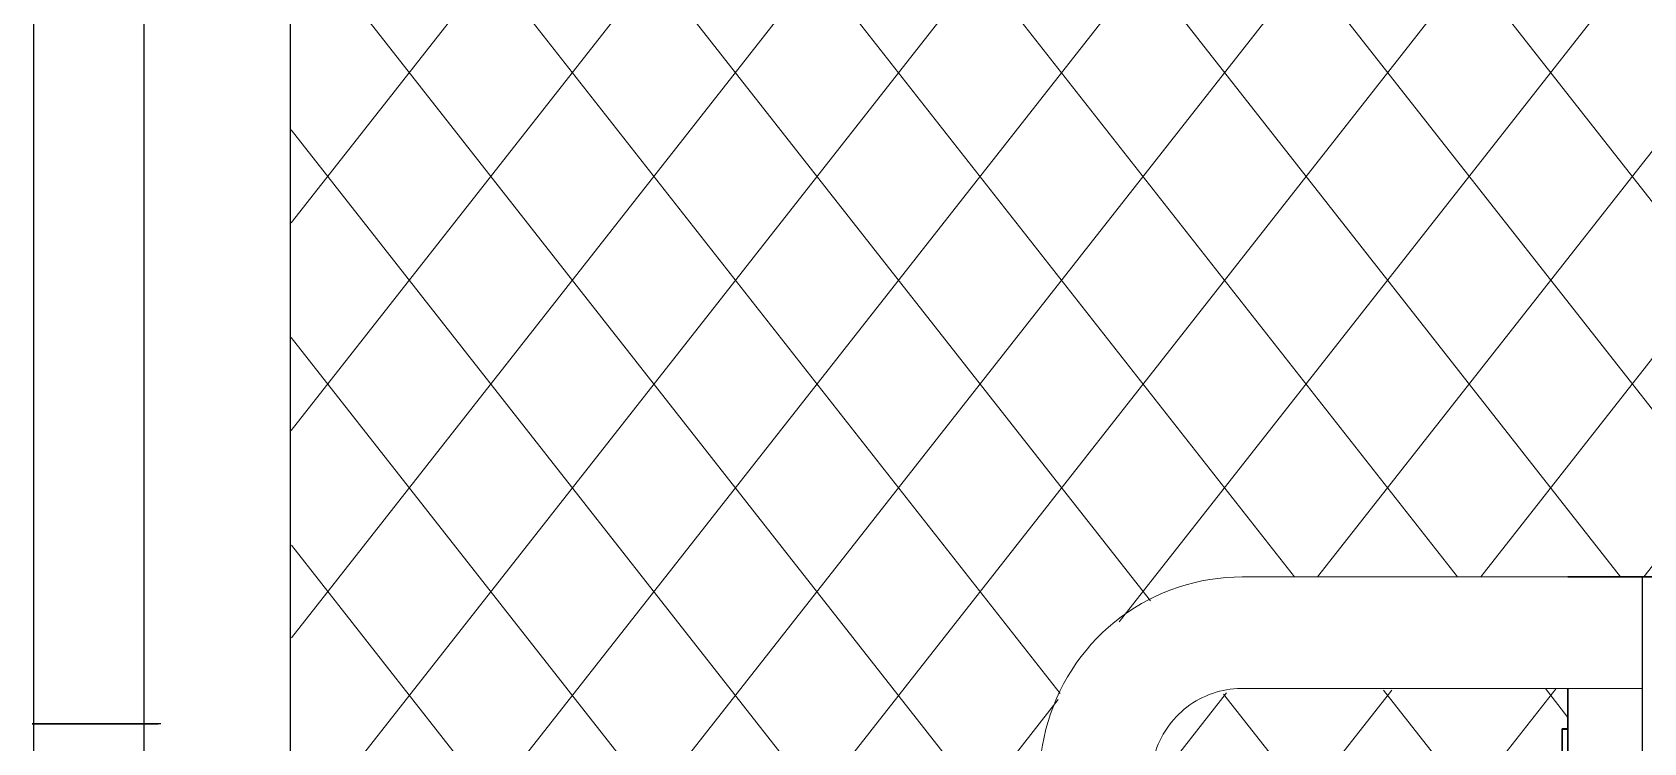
# Model space of a CAD drawing. Header units: millimetres. Extents: x 2519235 to 7246330, y 25937 to 201821.
# Drawn here: x 3125041 to 3125590, y 101934 to 102176 of the extents above; entities that cross this region are included whole.
import ezdxf
from ezdxf.xclip import XClip

# ---------------------------------------------------------------- set-up
doc = ezdxf.new("R2010")
doc.units = ezdxf.units.MM
doc.header["$XCLIPFRAME"] = 0
doc.layers.add('000 - 0_HIDE_OBJ_FRAMING_DEF_SUB_1', color=7, linetype='Continuous')

# ---------------------------------------------------------------- blocks, each defined once
blk = doc.blocks.new('DPA_CP_Fence Type D - Fence Post Left w MRTA Logo-30277346-ENTRANCE 1 - ELEVATION 4')
at = {"layer": '000 - 0_HIDE_OBJ_FRAMING_DEF_SUB_1', "lineweight": 9}
h = blk.add_hatch(dxfattribs=at)
h.set_pattern_fill('FP_24', style=0, pattern_type=2)
h.set_pattern_definition([(51.85, (-3017274.369, 101490), (-27.77149430909635, 35.35504276393721), []), (128.15, (-3017274.369, 101490), (-27.77149430909634, -35.35504276393721), [])])
h.paths.add_polyline_path([(-3018540.359801005, 101539.1481456574), (-3018540.359801005, 101539.8683475026), (-3018137.303781495, 101539.8683475026), (-3018137.303781495, 101601.9999999999), (-3018276.999455095, 101602.6474093004), (-3018302.61905453, 101608.7470705587), (-3018321.775932165, 101621.6132373059), (-3018324.87016712, 101625.3026556877), (-3018334.535189409, 101639.730315374), (-3018338.002810422, 101646.9353185841), (-3018342.744708751, 101671.0000000001), (-3018342.097299451, 101924.2547463441), (-3018335.997638252, 101949.8743457505), (-3018323.131469199, 101969.0312262793), (-3018319.500575199, 101972.0808968543), (-3018305.014392156, 101981.7904806578), (-3018297.809389794, 101985.2581017649), (-3018273.744708751, 101990.0000000002), (-3018092.744708751, 101990.0000000001), (-3018092.803781498, 102290.0000000001), (-3018142.803781498, 102290.0000000001), (-3018142.803781498, 103140.1316524977), (-3018550.000891934, 103139.2062433373), (-3018557.695615037, 103137.2235807945), (-3018571.930648395, 103128.7064903297), (-3018583.243211192, 103115.2800644462), (-3018590.905102613, 103099.989698105), (-3018596.42951148, 103081.2258497093), (-3018598.088766406, 103065.0000000001), (-3018597.454653183, 101608.918126649), (-3018594.388387847, 101590.6062567752), (-3018586.745789555, 101570.6273322459), (-3018576.866612792, 101555.8837831654), (-3018565.82298616, 101546.7571523268), (-3018555.735827127, 101541.4606447001), (-3018543.745234611, 101539.6573026992)])
h.paths.add_polyline_path([(-3018161.369788055, 101640.0000000002), (-3018137.303781495, 101640.0000000002), (-3018137.303781495, 101680), (-3018160.34003843, 101679.5340168553), (-3018161.429588323, 101666.3910005387), (-3018164.516052424, 101664.7693611924), (-3018163.600305456, 101665.715631951), (-3018167.571379666, 101664.7507908043), (-3018170.107117523, 101668.848231666), (-3018169.314150015, 101673.0993765224), (-3018170.116404029, 101681.5020326548), (-3018170.320530892, 101701.9999999999), (-3018276.999455095, 101702.6474093004), (-3018302.448543479, 101708.6438492535), (-3018304.744708751, 101709.3311122284), (-3018303.668354921, 101666.982992819), (-3018299.133451401, 101654.0419551323), (-3018287.210172319, 101643.608060089), (-3018273.744708751, 101640.0000000002), (-3018161.6876253, 101640.0000000002)])
h.paths.add_polyline_path([(-3018214.488085641, 101740.0000000002), (-3018162.74470875, 101740.0000000002), (-3018162.74470875, 101851.9999999999), (-3018212.119890532, 101850.9638850824), (-3018211.178084152, 101850.7115288233), (-3018214.488085641, 101846.4220601472), (-3018224.770378956, 101849.1771923374), (-3018224.770378956, 101851.9999999999), (-3018277.761715932, 101850.9236461697), (-3018290.702753619, 101846.3887426494), (-3018301.136648662, 101834.4654635682), (-3018304.744708751, 101821.0000000001), (-3018303.668354921, 101766.982992819), (-3018299.13345138, 101754.0419551124), (-3018287.210172245, 101743.6080600691), (-3018273.744708751, 101740.0000000002), (-3018216.253084057, 101740.0000000002)])
h.paths.add_polyline_path([(-3018304.744708751, 101881.9544247146), (-3018297.809390167, 101885.2581016709), (-3018273.744708751, 101890.0000000002), (-3018213.710001967, 101890.0000000002), (-3018212.792777348, 101891.3561254272), (-3018203.532962822, 101896.149892589), (-3018200.772030357, 101893.4267296811), (-3018200.756316001, 101896.6200029795), (-3018189.485182407, 101896.8535313997), (-3018186.338713806, 101898.660254038), (-3018181.916777445, 101899.3029029986), (-3018182.473758295, 101906.5166130404), (-3018185.307300505, 101906.6062872707), (-3018184.213594035, 101919.8221491561), (-3018179.895773834, 101924.9679268934), (-3018177.732377015, 101924.9679268934), (-3018177.314075424, 101927.0048653926), (-3018171.732377015, 101927.0048653926), (-3018171.732377015, 101924.9679268934), (-3018168.629130127, 101923.8478571969), (-3018164.744708749, 101920.9031456584), (-3018163.784410616, 101937.9872802738), (-3018162.74470875, 101937.9872802738), (-3018162.74470875, 101951.9999999999), (-3018277.761715932, 101950.9236461697), (-3018290.702753638, 101946.3887426295), (-3018301.136648682, 101934.4654634941), (-3018304.744708751, 101921.0000000001), (-3018304.744708751, 101884.189351497)])
h.paths.add_polyline_path([(-3018164.121724454, 101890.0000000002), (-3018162.74470875, 101890.2784810364), (-3018163.784410616, 101918.2949725815), (-3018164.157453524, 101918.074145315), (-3018165.251159993, 101906.5166130404), (-3018167.746412226, 101906.5166130404), (-3018166.990995733, 101899.6849878108), (-3018164.121724454, 101899.0291550618), (-3018164.121724454, 101892.8470094962)])
h.paths.add_polyline_path([(-3018178.703781498, 101894.2684685383), (-3018179.678692464, 101898.4167052837), (-3018179.678692464, 101897.7067782615), (-3018179.167738263, 101895.9047482732)])
at = {"layer": '000 - 0_HIDE_OBJ_FRAMING_DEF_SUB_1', "color": 7}
for p, q in [((-3018685.377948916, 101490.0000000002), (-3018685.377948916, 103165.0000000002)), ((-3018647.914584149, 103065.0000000001), (-3018647.914584149, 101615.0000000001)), ((-3018597.914584149, 101615.0000000001), (-3018597.914584149, 103065.0000000001)), ((-3018642.11884624, 101940), (-3018685.900495684, 101940)), ((-3018685.900495683, 101940), (-3018642.985569126, 101940))]:
    blk.add_line(p, q, dxfattribs=at)
blk = doc.blocks.new('ACM_TEST BOX - test box-29066912-ENTRANCE 1 - ELEVATION 4')
at = {"layer": '000 - 0_HIDE_OBJ_FRAMING_DEF_SUB_1', "color": 7}
for p, q in [((-3018162.744708745, 101989.9999999999), (-3017992.744708746, 101989.9999999999)), ((-3017992.744708746, 101989.9999999999), (-3018162.744708745, 101989.9999999999)), ((-3018162.744708745, 101951.9999999998), (-3018162.744708745, 101890.0000000001)), ((-3018162.744708745, 101890.0000000001), (-3018162.744708745, 101951.9999999998)), ((-3018164.744708746, 101936.9968956583), (-3018164.744708746, 101938.2949725814)), ((-3018164.744708746, 101938.2949725814), (-3018164.744708746, 101935.5305495044)), ((-3018162.744708745, 101938.2949725814), (-3018164.744708746, 101938.2949725814)), ((-3018162.744708745, 101938.2949725814), (-3018164.744708746, 101938.2949725814)), ((-3018164.744708746, 101935.5257418121), (-3018164.744708746, 101937.9872802737)), ((-3018164.744708746, 101937.9872802737), (-3018164.744708746, 101935.5257418121)), ((-3018164.744708746, 101935.5257418121), (-3018164.744708746, 101937.9872802737)), ((-3018164.744708746, 101937.9872802737), (-3018164.744708746, 101918.2949725814)), ((-3018164.744708746, 101935.5257418121), (-3018164.744708746, 101937.9872802737)), ((-3018164.744708746, 101937.9872802737), (-3018164.744708746, 101935.5257418121)), ((-3018164.744708746, 101937.9872802737), (-3018164.744708746, 101918.2949725814)), ((-3018164.744708746, 101928.9968956583), (-3018164.744708746, 101937.9872802737)), ((-3018164.744708746, 101937.9872802737), (-3018164.744708746, 101932.9776648891)), ((-3018164.744708746, 101932.9440110429), (-3018164.744708746, 101937.9872802737)), ((-3018164.744708746, 101937.9872802737), (-3018164.744708746, 101929.0257418121)), ((-3018162.744708745, 101937.9872802737), (-3018164.744708746, 101937.9872802737)), ((-3018162.744708745, 101937.9872802737), (-3018164.744708746, 101937.9872802737)), ((-3018162.744708745, 101937.9872802737), (-3018164.744708746, 101937.9872802737)), ((-3018162.744708745, 101937.9872802737), (-3018164.744708746, 101937.9872802737)), ((-3018162.744708745, 101937.9872802737), (-3018164.744708746, 101937.9872802737)), ((-3018162.744708745, 101937.9872802737), (-3018164.744708746, 101937.9872802737)), ((-3018162.744708745, 101937.9872802737), (-3018164.744708746, 101937.9872802737)), ((-3018162.744708745, 101937.9872802737), (-3018164.744708746, 101937.9872802737)), ((-3018162.744708745, 101937.9872802737), (-3018164.744708746, 101937.9872802737)), ((-3018162.744708745, 101937.9872802737), (-3018164.744708746, 101937.9872802737)), ((-3018162.744708745, 101937.9872802737), (-3018164.744708746, 101937.9872802737)), ((-3018162.744708745, 101937.9872802737), (-3018164.744708746, 101937.9872802737)), ((-3018164.744708746, 101937.6242995044), (-3018164.744708746, 101935.6579533506)), ((-3018164.744708746, 101935.5305495044), (-3018164.744708746, 101937.5930495044)), ((-3018164.744708746, 101935.6267033506), (-3018164.744708746, 101937.4079533506)), ((-3018164.744708746, 101933.3767033506), (-3018164.744708746, 101936.9968956583)), ((-3018164.744708746, 101933.9944918121), (-3018164.744708746, 101935.8334341198)), ((-3018164.744708746, 101935.6579533506), (-3018164.744708746, 101932.8718956583)), ((-3018164.744708746, 101933.1074725814), (-3018164.744708746, 101935.6267033506)), ((-3018164.744708746, 101932.4488187352), (-3018164.744708746, 101935.5305495044)), ((-3018164.744708746, 101935.5305495044), (-3018164.744708746, 101927.8815110429)), ((-3018164.744708746, 101918.2949725814), (-3018164.744708746, 101935.5257418121)), ((-3018164.744708746, 101935.5257418121), (-3018164.744708746, 101918.2949725814)), ((-3018164.744708746, 101929.679587966), (-3018164.744708746, 101935.5257418121)), ((-3018164.744708746, 101918.2949725814), (-3018164.744708746, 101935.5257418121)), ((-3018164.744708746, 101935.5257418121), (-3018164.744708746, 101918.2949725814)), ((-3018164.744708746, 101929.9872802737), (-3018164.744708746, 101935.5257418121)), ((-3018164.744708746, 101932.9440110429), (-3018164.744708746, 101934.9872802737)), ((-3018164.744708746, 101934.9776648891), (-3018164.744708746, 101932.4488187352)), ((-3018164.744708746, 101934.8791071967), (-3018164.744708746, 101932.1892033506)), ((-3018164.744708746, 101934.3190110429), (-3018164.744708746, 101932.7132418121)), ((-3018164.744708746, 101927.8574725814), (-3018164.744708746, 101933.9944918121)), ((-3018162.744708745, 101935.5305495044), (-3018162.744708745, 101938.2949725814)), ((-3018162.744708745, 101938.2949725814), (-3018162.744708745, 101936.9968956583)), ((-3018162.744708745, 101935.5257418121), (-3018162.744708745, 101937.9872802737)), ((-3018162.744708745, 101937.9872802737), (-3018162.744708745, 101935.5257418121)), ((-3018162.744708745, 101918.2949725814), (-3018162.744708745, 101937.9872802737)), ((-3018162.744708745, 101937.9872802737), (-3018162.744708745, 101935.5257418121)), ((-3018162.744708745, 101935.5257418121), (-3018162.744708745, 101937.9872802737)), ((-3018162.744708745, 101937.9872802737), (-3018162.744708745, 101935.5257418121)), ((-3018162.744708745, 101918.2949725814), (-3018162.744708745, 101937.9872802737)), ((-3018162.744708745, 101929.0257418121), (-3018162.744708745, 101937.9872802737)), ((-3018162.744708745, 101937.9872802737), (-3018162.744708745, 101932.9440110429)), ((-3018162.744708745, 101932.9776648891), (-3018162.744708745, 101937.9872802737)), ((-3018162.744708745, 101937.9872802737), (-3018162.744708745, 101928.9968956583)), ((-3018162.744708745, 101935.6579533506), (-3018162.744708745, 101937.6242995044)), ((-3018162.744708745, 101937.5930495044), (-3018162.744708745, 101935.5305495044)), ((-3018162.744708745, 101937.4079533506), (-3018162.744708745, 101935.6267033506)), ((-3018162.744708745, 101936.9968956583), (-3018162.744708745, 101933.3767033506)), ((-3018162.744708745, 101935.8334341198), (-3018162.744708745, 101933.9944918121)), ((-3018162.744708745, 101932.8718956583), (-3018162.744708745, 101935.6579533506)), ((-3018162.744708745, 101935.6267033506), (-3018162.744708745, 101933.1074725814)), ((-3018162.744708745, 101935.5305495044), (-3018162.744708745, 101932.4488187352)), ((-3018162.744708745, 101927.8815110429), (-3018162.744708745, 101935.5305495044)), ((-3018162.744708745, 101918.2949725814), (-3018162.744708745, 101935.5257418121)), ((-3018162.744708745, 101935.5257418121), (-3018162.744708745, 101918.2949725814)), ((-3018162.744708745, 101935.5257418121), (-3018162.744708745, 101929.679587966)), ((-3018162.744708745, 101918.2949725814), (-3018162.744708745, 101935.5257418121)), ((-3018162.744708745, 101935.5257418121), (-3018162.744708745, 101918.2949725814)), ((-3018162.744708745, 101935.5257418121), (-3018162.744708745, 101929.9872802737)), ((-3018162.744708745, 101934.9872802737), (-3018162.744708745, 101932.9440110429)), ((-3018162.744708745, 101932.4488187352), (-3018162.744708745, 101934.9776648891)), ((-3018162.744708745, 101932.1892033506), (-3018162.744708745, 101934.8791071967)), ((-3018162.744708745, 101932.7132418121), (-3018162.744708745, 101934.3190110429)), ((-3018162.744708745, 101933.9944918121), (-3018162.744708745, 101927.8574725814)), ((-3018164.744708746, 101928.1074725814), (-3018164.744708746, 101933.3767033506)), ((-3018164.744708746, 101930.8069918121), (-3018164.744708746, 101933.1074725814)), ((-3018164.744708746, 101932.9776648891), (-3018164.744708746, 101930.9776648891)), ((-3018164.744708746, 101931.2372802736), (-3018164.744708746, 101932.9440110429)), ((-3018164.744708746, 101930.9776648891), (-3018164.744708746, 101932.9440110429)), ((-3018164.744708746, 101932.8718956583), (-3018164.744708746, 101930.4247802737)), ((-3018164.744708746, 101932.7132418121), (-3018164.744708746, 101931.1098764275)), ((-3018164.744708746, 101932.1892033506), (-3018164.744708746, 101928.1267033506)), ((-3018164.744708746, 101929.8622802737), (-3018164.744708746, 101931.2372802736)), ((-3018164.744708746, 101929.0642033506), (-3018164.744708746, 101930.8069918121)), ((-3018164.744708746, 101930.4247802737), (-3018164.744708746, 101928.5930495044)), ((-3018164.744708746, 101928.6267033506), (-3018164.744708746, 101929.8622802737)), ((-3018164.744708746, 101927.2180495044), (-3018164.744708746, 101929.679587966)), ((-3018164.744708746, 101927.227664889), (-3018164.744708746, 101929.0642033506)), ((-3018164.744708746, 101929.0257418121), (-3018164.744708746, 101918.2949725814)), ((-3018162.744708745, 101929.0257418121), (-3018164.744708746, 101929.0257418121)), ((-3018164.744708746, 101918.2949725814), (-3018164.744708746, 101928.9968956583)), ((-3018162.744708745, 101928.9968956583), (-3018164.744708746, 101928.9968956583)), ((-3018164.744708746, 101926.6315110429), (-3018164.744708746, 101928.6267033506)), ((-3018164.744708746, 101928.5930495044), (-3018164.744708746, 101927.3791071967)), ((-3018162.744708745, 101933.3767033506), (-3018162.744708745, 101928.1074725814)), ((-3018162.744708745, 101933.1074725814), (-3018162.744708745, 101930.8069918121)), ((-3018162.744708745, 101930.9776648891), (-3018162.744708745, 101932.9776648891)), ((-3018162.744708745, 101932.9440110429), (-3018162.744708745, 101931.2372802736)), ((-3018162.744708745, 101932.9440110429), (-3018162.744708745, 101930.9776648891)), ((-3018162.744708745, 101930.4247802737), (-3018162.744708745, 101932.8718956583)), ((-3018162.744708745, 101931.1098764275), (-3018162.744708745, 101932.7132418121)), ((-3018162.744708745, 101928.1267033506), (-3018162.744708745, 101932.1892033506)), ((-3018162.744708745, 101931.2372802736), (-3018162.744708745, 101929.8622802737)), ((-3018162.744708745, 101930.8069918121), (-3018162.744708745, 101929.0642033506)), ((-3018162.744708745, 101928.5930495044), (-3018162.744708745, 101930.4247802737)), ((-3018162.744708745, 101929.8622802737), (-3018162.744708745, 101928.6267033506)), ((-3018162.744708745, 101929.679587966), (-3018162.744708745, 101927.2180495044)), ((-3018162.744708745, 101929.0642033506), (-3018162.744708745, 101927.227664889)), ((-3018162.744708745, 101918.2949725814), (-3018162.744708745, 101929.0257418121)), ((-3018162.744708745, 101928.9968956583), (-3018162.744708745, 101918.2949725814)), ((-3018162.744708745, 101928.6267033506), (-3018162.744708745, 101926.6315110429)), ((-3018162.744708745, 101927.3791071967), (-3018162.744708745, 101928.5930495044)), ((-3018164.744708746, 101928.1267033506), (-3018164.744708746, 101922.4488187352)), ((-3018164.744708746, 101922.7661264275), (-3018164.744708746, 101928.1074725814)), ((-3018164.744708746, 101927.8815110429), (-3018164.744708746, 101922.9800687352)), ((-3018164.744708746, 101922.429587966), (-3018164.744708746, 101927.8574725814)), ((-3018164.744708746, 101920.7565110429), (-3018164.744708746, 101927.5257418121)), ((-3018164.744708746, 101924.165164889), (-3018164.744708746, 101927.227664889)), ((-3018164.744708746, 101920.7565110429), (-3018164.744708746, 101927.2180495044)), ((-3018164.744708746, 101925.2853571967), (-3018164.744708746, 101926.9103571967)), ((-3018164.744708746, 101926.9103571967), (-3018164.744708746, 101925.429587966)), ((-3018164.744708746, 101923.8478571967), (-3018164.744708746, 101926.6315110429)), ((-3018164.744708746, 101926.054587966), (-3018164.744708746, 101924.1411264275)), ((-3018164.744708746, 101925.429587966), (-3018164.744708746, 101918.2949725814)), ((-3018164.744708746, 101925.3214148891), (-3018164.744708746, 101923.7853571967)), ((-3018164.744708746, 101918.2949725814), (-3018164.744708746, 101925.2853571967)), ((-3018164.744708746, 101925.0642033506), (-3018164.744708746, 101921.304587966)), ((-3018164.744708746, 101922.6002610429), (-3018164.744708746, 101925.0642033506)), ((-3018164.744708746, 101921.5185302737), (-3018164.744708746, 101924.165164889)), ((-3018164.744708746, 101924.1411264275), (-3018164.744708746, 101921.3887225814)), ((-3018164.744708746, 101920.9031456583), (-3018164.744708746, 101923.8478571967)), ((-3018164.744708746, 101923.7853571967), (-3018164.744708746, 101922.133914889)), ((-3018164.744708746, 101922.9800687352), (-3018164.744708746, 101919.3262225814)), ((-3018162.744708745, 101922.4488187352), (-3018162.744708745, 101928.1267033506)), ((-3018162.744708745, 101928.1074725814), (-3018162.744708745, 101922.7661264275)), ((-3018162.744708745, 101922.9800687352), (-3018162.744708745, 101927.8815110429)), ((-3018162.744708745, 101927.8574725814), (-3018162.744708745, 101922.429587966)), ((-3018162.744708745, 101927.5257418121), (-3018162.744708745, 101920.7565110429)), ((-3018162.744708745, 101927.227664889), (-3018162.744708745, 101924.165164889)), ((-3018162.744708745, 101927.2180495044), (-3018162.744708745, 101920.7565110429)), ((-3018162.744708745, 101925.429587966), (-3018162.744708745, 101926.9103571967)), ((-3018162.744708745, 101926.9103571967), (-3018162.744708745, 101925.2853571967)), ((-3018162.744708745, 101926.6315110429), (-3018162.744708745, 101923.8478571967)), ((-3018162.744708745, 101924.1411264275), (-3018162.744708745, 101926.054587966)), ((-3018162.744708745, 101918.2949725814), (-3018162.744708745, 101925.429587966)), ((-3018162.744708745, 101923.7853571967), (-3018162.744708745, 101925.3214148891)), ((-3018162.744708745, 101925.2853571967), (-3018162.744708745, 101918.2949725814)), ((-3018162.744708745, 101925.0642033506), (-3018162.744708745, 101922.6002610429)), ((-3018162.744708745, 101921.304587966), (-3018162.744708745, 101925.0642033506)), ((-3018162.744708745, 101924.165164889), (-3018162.744708745, 101921.5185302737)), ((-3018162.744708745, 101921.3887225814), (-3018162.744708745, 101924.1411264275)), ((-3018162.744708745, 101923.8478571967), (-3018162.744708745, 101920.9031456583)), ((-3018162.744708745, 101922.133914889), (-3018162.744708745, 101923.7853571967)), ((-3018162.744708745, 101919.3262225814), (-3018162.744708745, 101922.9800687352)), ((-3018164.744708746, 101919.1988187352), (-3018164.744708746, 101922.7661264275)), ((-3018164.744708746, 101921.0425687352), (-3018164.744708746, 101922.6002610429)), ((-3018164.744708746, 101922.4488187352), (-3018164.744708746, 101920.4488187352)), ((-3018164.744708746, 101920.4488187352), (-3018164.744708746, 101922.429587966)), ((-3018164.744708746, 101922.133914889), (-3018164.744708746, 101920.898337966)), ((-3018164.744708746, 101919.6339148891), (-3018164.744708746, 101921.5185302737)), ((-3018164.744708746, 101921.304587966), (-3018164.744708746, 101918.8142033506)), ((-3018164.744708746, 101918.7541071967), (-3018164.744708746, 101920.9031456583)), ((-3018164.744708746, 101918.2949725814), (-3018164.744708746, 101920.7565110429)), ((-3018164.744708746, 101919.3262225814), (-3018164.744708746, 101917.9872802736)), ((-3018164.744708746, 101917.9872802736), (-3018164.744708746, 101919.1988187352)), ((-3018164.744708746, 101918.2949725814), (-3018162.744708745, 101918.2949725814)), ((-3018162.744708745, 101918.2949725814), (-3018164.744708746, 101918.2949725814)), ((-3018164.744708746, 101918.2949725814), (-3018162.744708745, 101918.2949725814)), ((-3018162.744708745, 101918.2949725814), (-3018164.744708746, 101918.2949725814)), ((-3018164.744708746, 101918.2949725814), (-3018162.744708745, 101918.2949725814)), ((-3018162.744708745, 101918.2949725814), (-3018164.744708746, 101918.2949725814)), ((-3018164.744708746, 101918.2949725814), (-3018162.744708745, 101918.2949725814)), ((-3018162.744708745, 101918.2949725814), (-3018164.744708746, 101918.2949725814)), ((-3018164.744708746, 101918.2949725814), (-3018162.744708745, 101918.2949725814)), ((-3018162.744708745, 101918.2949725814), (-3018164.744708746, 101918.2949725814)), ((-3018162.744708745, 101918.2949725814), (-3018164.744708746, 101918.2949725814)), ((-3018162.744708745, 101918.2949725814), (-3018164.744708746, 101918.2949725814)), ((-3018162.744708745, 101917.9872802736), (-3018164.744708746, 101917.9872802736)), ((-3018162.744708745, 101917.9872802736), (-3018164.744708746, 101917.9872802736)), ((-3018162.744708745, 101922.7661264275), (-3018162.744708745, 101919.1988187352)), ((-3018162.744708745, 101922.6002610429), (-3018162.744708745, 101921.0425687352)), ((-3018162.744708745, 101920.4488187352), (-3018162.744708745, 101922.4488187352)), ((-3018162.744708745, 101922.429587966), (-3018162.744708745, 101920.4488187352)), ((-3018162.744708745, 101920.898337966), (-3018162.744708745, 101922.133914889)), ((-3018162.744708745, 101921.5185302737), (-3018162.744708745, 101919.6339148891)), ((-3018162.744708745, 101918.8142033506), (-3018162.744708745, 101921.304587966)), ((-3018162.744708745, 101920.9031456583), (-3018162.744708745, 101918.7541071967)), ((-3018162.744708745, 101920.7565110429), (-3018162.744708745, 101918.2949725814)), ((-3018162.744708745, 101917.9872802736), (-3018162.744708745, 101919.3262225814)), ((-3018162.744708745, 101919.1988187352), (-3018162.744708745, 101917.9872802736)), ((-3018162.744708745, 101852.1886153078), (-3018162.744708745, 101739.8113846921)), ((-3018162.744708745, 101739.8113846921), (-3018162.744708745, 101852.1886153078)), ((-3018162.744708749, 101837.8294379965), (-3018164.744708749, 101837.8294379965)), ((-3018162.744708749, 101835.8787860664), (-3018164.744708749, 101835.8787860664)), ((-3018162.744708745, 101829.3206515355), (-3018162.744708745, 101836.689476766)), ((-3018162.744708745, 101836.689476766), (-3018162.744708745, 101829.3206515355)), ((-3018162.744708745, 101829.3206515355), (-3018162.744708745, 101835.8652868339)), ((-3018162.744708745, 101835.8652868339), (-3018162.744708745, 101829.3206515355)), ((-3018164.744708746, 101830.0106786199), (-3018164.744708746, 101828.5235720045)), ((-3018164.744708746, 101828.5235720045), (-3018164.744708746, 101830.0106786199)), ((-3018164.744708746, 101830.0106786199), (-3018162.744708745, 101830.0106786199)), ((-3018162.744708745, 101830.0106786199), (-3018164.744708746, 101830.0106786199)), ((-3018162.744708745, 101829.3206515355), (-3018162.744708745, 101833.9579529341)), ((-3018162.744708745, 101833.9579529341), (-3018162.744708745, 101829.3206515355)), ((-3018162.744708745, 101830.0106786199), (-3018162.744708745, 101828.5235720045)), ((-3018162.744708745, 101828.5235720045), (-3018162.744708745, 101830.0106786199)), ((-3018164.744708746, 101829.3206515355), (-3018164.744708746, 101829.3206515355)), ((-3018164.744708746, 101829.3206515355), (-3018164.744708746, 101829.3206515355)), ((-3018164.744708746, 101829.3206515355), (-3018164.744708746, 101829.3206515355)), ((-3018164.744708746, 101829.3206515355), (-3018164.744708746, 101829.3206515355)), ((-3018164.744708746, 101829.3206515355), (-3018164.744708746, 101829.3206515355)), ((-3018164.744708746, 101829.3206515355), (-3018164.744708746, 101829.3206515355)), ((-3018162.744708745, 101828.5235720045), (-3018164.744708746, 101828.5235720045)), ((-3018162.744708745, 101828.5235720045), (-3018164.744708746, 101828.5235720045)), ((-3018162.744708745, 101829.3206515355), (-3018162.744708745, 101821.951826305)), ((-3018162.744708745, 101821.951826305), (-3018162.744708745, 101829.3206515355)), ((-3018162.744708745, 101829.3206515355), (-3018162.744708745, 101822.776016237)), ((-3018162.744708745, 101822.776016237), (-3018162.744708745, 101829.3206515355)), ((-3018162.744708745, 101829.3206515355), (-3018162.744708745, 101824.6833501368)), ((-3018162.744708745, 101824.6833501368), (-3018162.744708745, 101829.3206515355)), ((-3018164.744708749, 101822.7625170048), (-3018162.744708749, 101822.7625170048)), ((-3018164.744708749, 101820.8118650747), (-3018162.744708749, 101820.8118650747)), ((-3018162.744708745, 101702.1886153078), (-3018162.744708745, 101679.9999999999)), ((-3018162.744708745, 101679.9999999999), (-3018162.744708745, 101702.1886153078)), ((-3018137.303781492, 101679.9999999999), (-3018162.744708745, 101679.9999999999)), ((-3018137.303781492, 101679.9999999999), (-3018162.744708745, 101679.9999999999))]:
    blk.add_line(p, q, dxfattribs=at)
blk = doc.blocks.new('Railing - RL8A_Baluster Post _Start_-27168252-ENTRANCE 1 - ELEVATION 4')
at = {"layer": '000 - 0_HIDE_OBJ_FRAMING_DEF_SUB_1', "color": 7, "lineweight": 9}
for p, q in [((-3017987.303781496, 101990.0000000002), (-3018273.744708751, 101990.0000000002)), ((-3018273.744708751, 101951.9999999999), (-3018137.303781496, 101951.9999999999)), ((-3018342.744708751, 101921.0000000001), (-3018342.744708751, 101771.0000000001)), ((-3018304.744708751, 101881.6684673945), (-3018304.744708751, 101921.0000000001)), ((-3018304.744708751, 101771.0000000001), (-3018304.744708751, 101821.0000000001)), ((-3018137.303781496, 101740.0000000002), (-3018273.744708751, 101740.0000000002)), ((-3018273.744708751, 101701.9999999999), (-3018137.303781496, 101701.9999999999))]:
    blk.add_line(p, q, dxfattribs=at)
at = {"layer": '000 - 0_HIDE_OBJ_FRAMING_DEF_SUB_1', "color": 7, "lineweight": 9, "flags": 128}
for points in [[(-3018273.744708751, 101990.0000000002), (-3018276.50397281, 101989.9448073598), (-3018279.258822635, 101989.7793177351), (-3018282.004851054, 101989.5037958741), (-3018284.737665008, 101989.1186825531), (-3018287.452892576, 101988.6245938713), (-3018290.146189975, 101988.022320265), (-3018292.813248502, 101987.3128252437), (-3018295.449801434, 101986.4972438479), (-3018298.051630847, 101985.576880834), (-3018300.61457437, 101984.5532085864), (-3018303.134531841, 101983.4278647624), (-3018305.607471864, 101982.202649672), (-3018308.029438263, 101980.879523398), (-3018310.396556408, 101979.4606026601), (-3018312.705039416, 101977.948157429), (-3018314.951194205, 101976.3446072942), (-3018317.131427408, 101974.652517594), (-3018319.242251117, 101972.8745953109), (-3018321.280288464, 101971.0136847413), (-3018323.242279023, 101969.0727629451), (-3018325.12508403, 101967.0549349832), (-3018326.925691395, 101964.9634289498), (-3018328.641220534, 101962.8015908086), (-3018330.268926964, 101960.5728790392), (-3018331.806206703, 101958.280859105), (-3018333.250600431, 101955.9291977492), (-3018334.599797426, 101953.5216571281), (-3018335.851639261, 101951.0620887932), (-3018337.004123256, 101948.5544275292), (-3018338.055405683, 101946.002685059), (-3018339.003804713, 101943.4109436264), (-3018339.847803111, 101940.7833494647), (-3018340.586050659, 101938.1241061641), (-3018341.217366319, 101935.4374679466), (-3018341.74074012, 101932.7277328602), (-3018342.155334776, 101929.999235903), (-3018342.460487024, 101927.2563420881), (-3018342.655708686, 101924.5034394605), (-3018342.740687447, 101921.7449320771), (-3018342.744708751, 101921.0000000001)], [(-3018304.744708751, 101921.0000000001), (-3018304.719912057, 101922.2396693598), (-3018304.645561646, 101923.4773555131), (-3018304.521776462, 101924.711078426), (-3018304.348754536, 101925.9388644051), (-3018304.126772664, 101927.1587492547), (-3018303.856185971, 101928.3687814193), (-3018303.537427339, 101929.5670251055), (-3018303.171006712, 101930.7515633791), (-3018302.757510285, 101931.9205012315), (-3018302.297599565, 101933.0719686116), (-3018301.792010311, 101934.204123417), (-3018301.241551357, 101935.3151544418), (-3018300.647103321, 101936.4032842731), (-3018300.009617193, 101937.4667721355), (-3018299.330112813, 101938.5039166752), (-3018298.609677245, 101939.5130586822), (-3018297.849463033, 101940.4925837445), (-3018297.050686354, 101941.4409248311), (-3018296.214625084, 101942.3565647984), (-3018295.342616741, 101943.2380388178), (-3018294.436056352, 101944.083936719), (-3018293.496394221, 101944.8929052458), (-3018292.525133607, 101945.6636502211), (-3018291.523828319, 101946.3949386173), (-3018290.494080233, 101947.085600529), (-3018289.437536725, 101947.7345310445), (-3018288.35588804, 101948.3406920133), (-3018287.250864585, 101948.9031137074), (-3018286.124234163, 101949.4208963718), (-3018284.977799139, 101949.8932116649), (-3018283.813393569, 101950.3193039828), (-3018282.63288025, 101950.6984916689), (-3018281.438147752, 101951.0301681036), (-3018280.231107393, 101951.3138026754), (-3018279.013690181, 101951.5489416295), (-3018277.787843722, 101951.7352087938), (-3018276.555529109, 101951.8723061806), (-3018275.318717784, 101951.9600144631), (-3018274.07938838, 101951.998193327), (-3018273.744708751, 101951.9999999999)], [(-3018273.744708751, 101740.0000000002), (-3018274.984378111, 101740.0247966937), (-3018276.222064264, 101740.0991471048), (-3018277.455787177, 101740.2229322887), (-3018278.683573156, 101740.3959542156), (-3018279.903458006, 101740.6179360871), (-3018281.11349017, 101740.8885227798), (-3018282.311733856, 101741.2072814126), (-3018283.49627213, 101741.5737020396), (-3018284.665209983, 101741.9871984662), (-3018285.816677363, 101742.4471091861), (-3018286.948832168, 101742.9526984404), (-3018288.059863193, 101743.5031573941), (-3018289.147993024, 101744.0976054302), (-3018290.211480887, 101744.7350915588), (-3018291.248625426, 101745.414595938), (-3018292.257767433, 101746.1350315058), (-3018293.237292496, 101746.8952457189), (-3018294.185633582, 101747.6940223968), (-3018295.101273549, 101748.5300836672), (-3018295.982747569, 101749.4020920104), (-3018296.82864547, 101750.3086523991), (-3018297.637613996, 101751.24831453), (-3018298.408358972, 101752.2195751442), (-3018299.139647368, 101753.2208804319), (-3018299.83030928, 101754.2506285182), (-3018300.479239795, 101755.3071720259), (-3018301.085400764, 101756.3888207107), (-3018301.647822458, 101757.4938441656), (-3018302.165605123, 101758.6204745885), (-3018302.637920416, 101759.7669096113), (-3018303.064012734, 101760.9313151825), (-3018303.44320042, 101762.1118285015), (-3018303.774876855, 101763.3065609989), (-3018304.058511426, 101764.5136013575), (-3018304.293650381, 101765.7310185702), (-3018304.479917545, 101766.9568650292), (-3018304.617014932, 101768.1891796417), (-3018304.704723214, 101769.4259909671), (-3018304.742902078, 101770.6653203712)], [(-3018304.667446245, 101709.3311122284), (-3018303.806797544, 101708.8930694897), (-3018301.29913628, 101707.7405854947), (-3018298.74739381, 101706.6893030682), (-3018296.155652377, 101705.7409040379), (-3018293.528058216, 101704.89690564), (-3018290.868814915, 101704.1586580917), (-3018288.182176698, 101703.5273424319), (-3018285.472441611, 101703.0039686307), (-3018282.743944654, 101702.5893739747), (-3018280.001050839, 101702.2842217268), (-3018277.248148212, 101702.0890000656), (-3018274.489640828, 101702.004021304), (-3018273.744708751, 101701.9999999999)]]:
    blk.add_lwpolyline(points, dxfattribs=at)
blk = doc.blocks.new('Railing - Railing-32474361-ENTRANCE 1 - ELEVATION 4')
at = {"color": 7}
blk.add_blockref('Railing - RL8A_Baluster Post _Start_-27168252-ENTRANCE 1 - ELEVATION 4', (0, 0), dxfattribs=at)
blk = doc.blocks.new('A$C9a10139f')
at = {"layer": '000 - 0_HIDE_OBJ_FRAMING_DEF_SUB_1', "lineweight": 9}
h = blk.add_hatch(dxfattribs=at)
h.set_pattern_fill('FP_16', style=0, pattern_type=2)
h.set_pattern_definition([(90, (-20118.64746887097, -3999.999999998618), (-600, 3.673940397442059e-14), [])])
h.paths.add_polyline_path([(-41794.55925036641, -2404.999999998559), (-41644.55925036687, -2404.999999998559), (-41644.55925036687, -2209.999999998588), (-41794.55925036641, -2209.999999998588), (-41794.55925036641, -2402.2219304014)])
h.paths.add_polyline_path([(-41784.55925036734, -2199.999999998588), (-41644.55925036687, -2199.999999998588), (-41644.55925036687, -1509.999999998559), (-41794.55925036641, -1509.999999998559), (-41794.55925036641, -2199.999999998588)])
at = {"layer": '000 - 0_HIDE_OBJ_FRAMING_DEF_SUB_1', "color": 7, "lineweight": 9}
for p, q in [((-41794.55925036315, -1509.99999999869), (-41644.55925036315, -1509.99999999869)), ((-41794.55925036315, -1509.99999999869), (-41794.55925036315, -2199.99999999869)), ((-41644.55925036315, -1509.99999999869), (-41794.55925036315, -1509.99999999869))]:
    blk.add_line(p, q, dxfattribs=at)
at = {"layer": '000 - 0_HIDE_OBJ_FRAMING_DEF_SUB_1', "color": 7}
for p, q in [((-41794.55925036315, -1509.99999999869), (-41644.55925036315, -1509.99999999869)), ((-41794.55925036315, -2199.99999999869), (-41794.55925036315, -1509.99999999869)), ((-41794.55925036315, -1509.99999999869), (-41644.55925036315, -1509.99999999869)), ((-41794.55925036315, -1609.999999998516), (-41794.55925036315, -1547.999999998836))]:
    blk.add_line(p, q, dxfattribs=at)
for name in ['DPA_CP_Fence Type D - Fence Post Left w MRTA Logo-30277346-ENTRANCE 1 - ELEVATION 4', 'ACM_TEST BOX - test box-29066912-ENTRANCE 1 - ELEVATION 4']:
    blk.add_blockref(name, (2976342.744531129, -103499.9999999986), dxfattribs=at)
at = {"layer": '000 - 0_HIDE_OBJ_FRAMING_DEF_SUB_1', "color": 7, "lineweight": 9}
blk.add_blockref('Railing - Railing-32474361-ENTRANCE 1 - ELEVATION 4', (2976342.744531129, -103499.9999999986), dxfattribs=at)

msp = doc.modelspace()

# ---------------------------------------------------------------- block references
at = {"color": 7}
ref = msp.add_blockref('A$C9a10139f', (3167384.512328175, 103500.0000000038), dxfattribs=at)
XClip(ref).set_block_clipping_path([(-44584.68299686769, -6873.350442467781), (-16596.207744206768, 14432.327169098906)])

doc.saveas('drawing.dxf')
